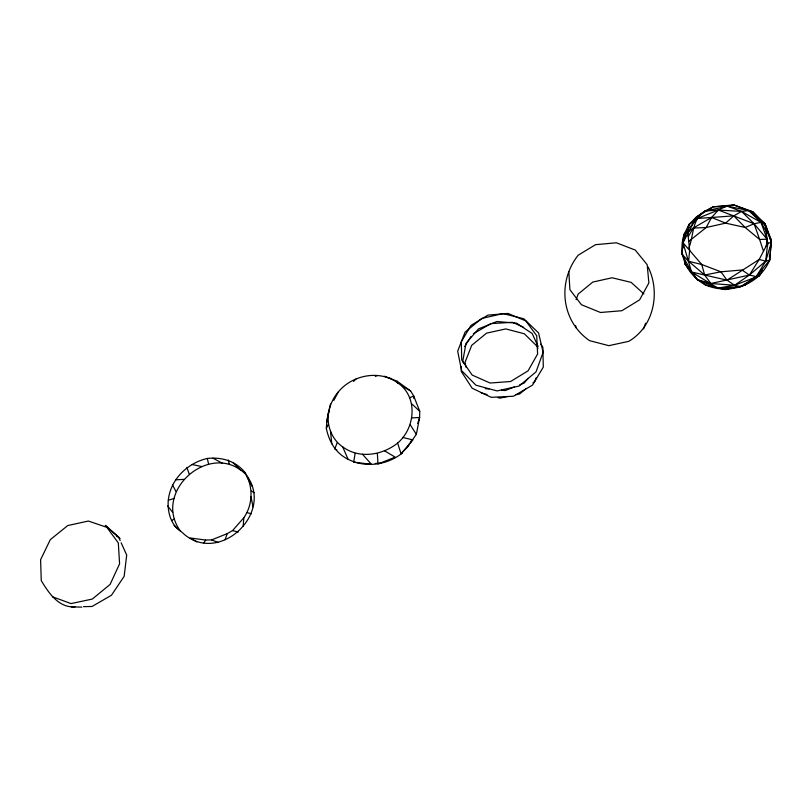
<?xml version="1.0" encoding="UTF-8"?>
<svg xmlns="http://www.w3.org/2000/svg" width="812" height="812" viewBox="0 0 812 812"><rect width="100%" height="100%" fill="white"/><g stroke="black" fill="none" stroke-linecap="round" stroke-linejoin="round"><path stroke-width="1.22" d="M461.338 366.557L461.297 371.48L472.127 388.187L491.199 397.332L513.387 396.236L532.53 385.111L543.299 367.095L542.842 347.221L540.721 344.156M384.482 376.24L397.088 381.224L410.578 390.917L413.724 396.002L419.753 411.298L419.621 417.459L416.353 434.339L407.228 447.341L401.047 453.725L397.626 443.088C415.703 427.822 418.251 395.799 396.926 382.33C378.768 369.643 352.002 375.215 338.34 391.902C329.479 401.981 327.063 415.379 326.333 428.36C329.093 441.637 335.579 453.106 348.094 459.298C365.441 468.108 387.354 465.185 402.447 452.913M397.626 443.088C382.259 455.359 359.087 459.125 342.664 446.854C331.337 439.14 325.967 424.118 328.972 410.811M683.684 240.311L684.039 234.445L689.063 224.437L696.412 217.007L705.07 211.039L713.169 206.827L733.723 204.888L752.765 211.739L765.107 223.858L771.38 240.108L769.725 260.023C759.291 284.951 729.633 295.568 705.354 284.89C686.891 274.537 677.584 255.12 684.039 234.445L685.612 232.567M330.494 404.031L326.668 422.24M243.153 526.43L243.823 517.772C253.242 504.201 253.374 485.738 244.463 471.853C235.125 460.749 221.29 456.882 207.273 458.455C187.349 463.033 170.418 479.516 168.297 500.253C167.292 511.184 170.571 524.481 180.274 530.855C151.59 491.138 211.252 439.444 245.995 474.594C274.801 511.377 221.595 563.792 185.288 535.179L174.062 525.476M684.648 261.342L684.841 263.859L697.376 279.683L717.818 288.108L740.656 286.677L756.266 276.628L769.725 260.023L771.38 240.108L769.543 236.982M759.717 273.827L759.524 275.694L740.656 286.677L734.627 285.256L710.865 283.51L697.376 279.683L684.841 263.859M766.244 246.452L767.117 239.205L760.986 222.356L748.755 210.612L733.723 204.888L705.07 211.039L693.773 220.488M769.34 257.028L769.634 254.613M770.212 249.781L770.649 246.158M770.943 243.742L771.38 240.108M396.926 382.33L397.088 381.224L397.921 383.386M355.159 453.36L353.646 462.211L371.358 464.241L362.436 454.182M682.405 250.624L681.816 253.994L691.55 271.99L717.818 288.108L734.627 285.256L759.524 275.694L762.549 270.234M682.801 248.37L683.399 245.001M568.806 271.594L569.912 289.711L581.443 304.723L600.454 312.488L621.809 310.732L639.592 299.882L648.869 282.972L647.194 264.712L635.238 250.055L616.349 242.778L595.541 244.676L578.195 255.181C557.184 281.734 561.112 321.105 589.583 340.664L608.858 345.668L628.711 341.355C654.036 326.637 660.603 292.29 648.118 266.965M417.713 423.428L419.621 417.459L411.664 417.957M689.012 247.63C693.824 235.064 691.824 219.027 705.07 211.039L718.387 210.044L741.589 211.435L748.755 210.612L752.765 211.739L765.239 225.726L771.4 242.362L765.696 261.159L756.266 276.628L749.385 275.055L742.016 269.99L720.924 271.807L704.664 275.024L691.55 271.99L683.004 242.758L689.063 224.437L690.951 222.853M643.611 328.911L645.57 323.206M225.086 539.696L227.198 533.677L232.577 530.561L243.823 517.772M576.094 299.679L578.134 294.106L592.77 282.068L612.096 277.775L631.117 282.373L643.916 293.944M536.103 377.874L534.814 381.356L532.916 382.929M337.183 442.672L334.757 449.077L336.848 449.909M326.333 428.36L328.231 424.564M333.844 400.357L338.34 391.902M688.292 236.546L693.194 228.091L711.566 217.474L718.387 210.044L726.821 205.984L748.755 210.612L765.107 223.858L771.4 242.362L767.665 243.224L759.179 259.485L749.385 275.055L734.627 285.256L726.953 280.14L720.924 271.807L701.741 264.489L688.617 261.281L681.816 253.994L684.039 234.445L693.194 228.091L706.166 227.512L725.644 223.138L745.172 227.472L759.636 239.489L763.524 251.365M464.626 346.663L471.011 336.401M407.228 447.341L409.136 444.255M410.415 442.205L411.684 440.155M203.832 542.883L205.71 540.061L211.607 539.889L227.198 533.677M689.55 227.857L697.417 218.438L718.387 210.044L754.094 223.747L767.117 239.205L767.766 245.153M528.145 378.341L524.207 383.01L519.751 384.786M401.047 453.725L412.902 439.911L402.508 437.414M353.606 381.447L355.991 379.062M749.75 281.368L745.172 285.215L725.167 289.6L705.354 284.89L703.456 283.226M526.288 388.43L519.66 393.932L515.965 394.723M688.637 241.519L706.166 227.512L711.566 217.474L733.774 215.86L741.589 211.435L760.986 222.356L765.107 223.858L767.665 243.224L765.696 261.159L749.385 275.055L710.865 283.51L704.664 275.024L688.617 261.281L689.672 250.177L687.794 232.811L689.063 224.437L697.417 218.438L711.566 217.474L725.644 223.138L733.774 215.86L745.172 227.472L754.094 223.747L760.986 222.356L767.107 232.8M171.697 520.533L174.499 518.838M473.386 333.722L490.915 323.602M409.542 397.778L413.724 396.002L413.795 398.469M375.296 376.413L377.357 375.55M514.179 386.999L505.277 390.552L501.522 390.186M168.297 500.253L174.184 498.426M769.725 260.023L765.696 261.159L759.179 259.485L726.953 280.14L704.664 275.024L701.741 264.489L683.004 242.758L696.412 217.007L713.169 206.827L726.821 205.984L741.589 211.435L754.094 223.747L759.636 239.489L767.117 239.205M507.348 396.571L499.959 398.154L497.604 397.504M492.113 323.531L512.514 322.313M175.828 479.811L184.212 479.364M367.927 463.784L370.373 463.682M375.256 463.49L381.356 463.236M52.354 596.749L71.04 603.58L92.253 599.083L110.077 584.457L119.587 563.822L118.319 542.913L106.839 527.333L88.356 521.04L67.751 525.547L50.324 539.625L40.6 559.712L41.26 580.621C48.659 592.882 58.657 608.015 74.978 606.828M83.524 606.645L92.06 606.473L111.477 595.226L124.155 576.327L126.702 555.073L121.161 542.802M71.314 606.909L81.89 607.112M389.1 378.29L391.567 378.524M485.282 388.603L489.027 388.968M205.71 540.061L190.12 537.97L196.9 541.949M192.139 464.494L201.843 466.585M232.577 530.561L238.16 532.124M481.171 392.896L487.048 394.541M247.183 512.605L251.334 513.844M211.607 539.889L218.164 542.457M513.631 322.811L523.689 327.348M212.998 458.212L222.518 463.317M402.478 386.319L410.578 390.917M384.421 450.741L395.19 457.126L377.996 463.977L377.357 453.553M116.593 536.001L118.633 537.229L120.146 540.569M251.466 491.067L254.126 492.752M691.144 272.477L694.93 275.786M120.105 538.518L105.316 525.364L118.633 537.229M412.009 404.082L419.753 411.298M233.014 462.607L240.89 470.473M167.678 505.988L172.702 512.372M410.304 424.889L416.353 434.339M244.463 471.853L245.995 474.594M246.97 476.664L252.116 486.337M172.448 484.815L176.011 491.554M538.173 346.622L532.175 333.488L516.523 323.166L496.934 321.522L478.512 328.88L466.017 343.344L462.749 361.218L463.682 363.421M342.664 446.854L348.094 459.298M186.922 467.499L189.135 473.893M228.263 459.998L229.309 464.119M575.546 325.429L576.124 327.865M207.273 458.455L208.572 463.896M537.859 348.866L537.341 346.541L524.329 333.773L505.785 328.921L486.601 333.143L471.731 345.303L465.053 362.304L466.017 367.278M251.009 496.842L253.019 506.83M330.474 430.908L331.783 443.829M543.126 352.317L536.052 371.825L519.142 386.025L497.056 390.927L475.944 385.203L461.581 370.577L457.684 351.17L465.063 332.159L481.628 318.477L503.075 313.594L523.872 318.811L538.579 332.92L543.126 352.317M537.595 354.032L528.054 370.851L510.596 381.508L490.062 383.031L472.158 375.053L461.693 359.899L461.328 341.75L470.97 325.419L488.002 315.097L508.018 313.442L525.841 320.933L536.722 335.742L537.595 354.032"/></g></svg>
